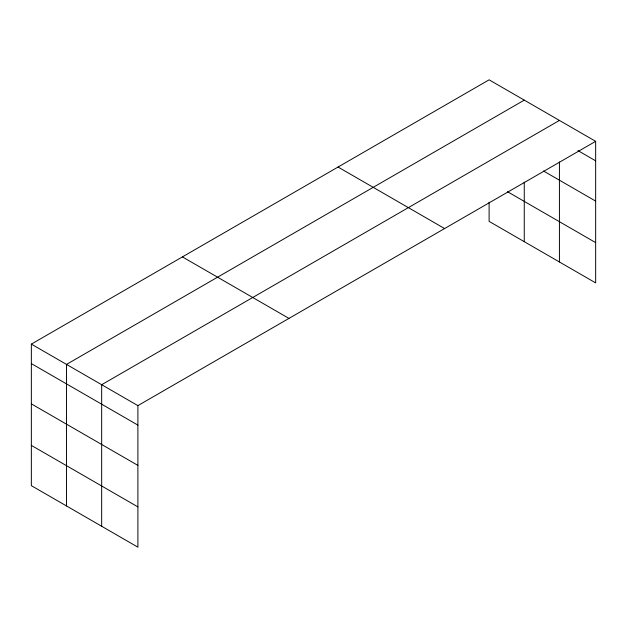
<?xml version="1.0" encoding="UTF-8"?>
<svg xmlns="http://www.w3.org/2000/svg" width="627" height="627" viewBox="0 0 627 627"><rect width="100%" height="100%" fill="white"/><g stroke="black" fill="none" stroke-linecap="round" stroke-linejoin="round"><path stroke-width="0.94" d="M595.65 141.341L489.107 79.825L31.35 344.113L31.35 485.659L137.893 547.175L137.893 405.622L595.65 141.341L595.65 282.887L489.107 221.378L489.107 202.192M559.425 161.97L559.425 261.976M524.266 100.124L66.509 364.412L66.509 505.958M559.425 120.423L101.668 384.712L101.668 526.257M577.961 150.605L595.65 160.825M543.523 171.006L595.65 201.102M507.525 191.729L595.65 242.61M338.047 167.041L444.59 228.549M182.41 256.898L288.953 318.406M31.35 344.113L137.893 405.622M31.35 363.597L137.893 425.106M31.35 403.874L137.893 465.391M31.35 445.382L137.893 506.89M524.266 182.089L524.266 241.677"/></g></svg>
